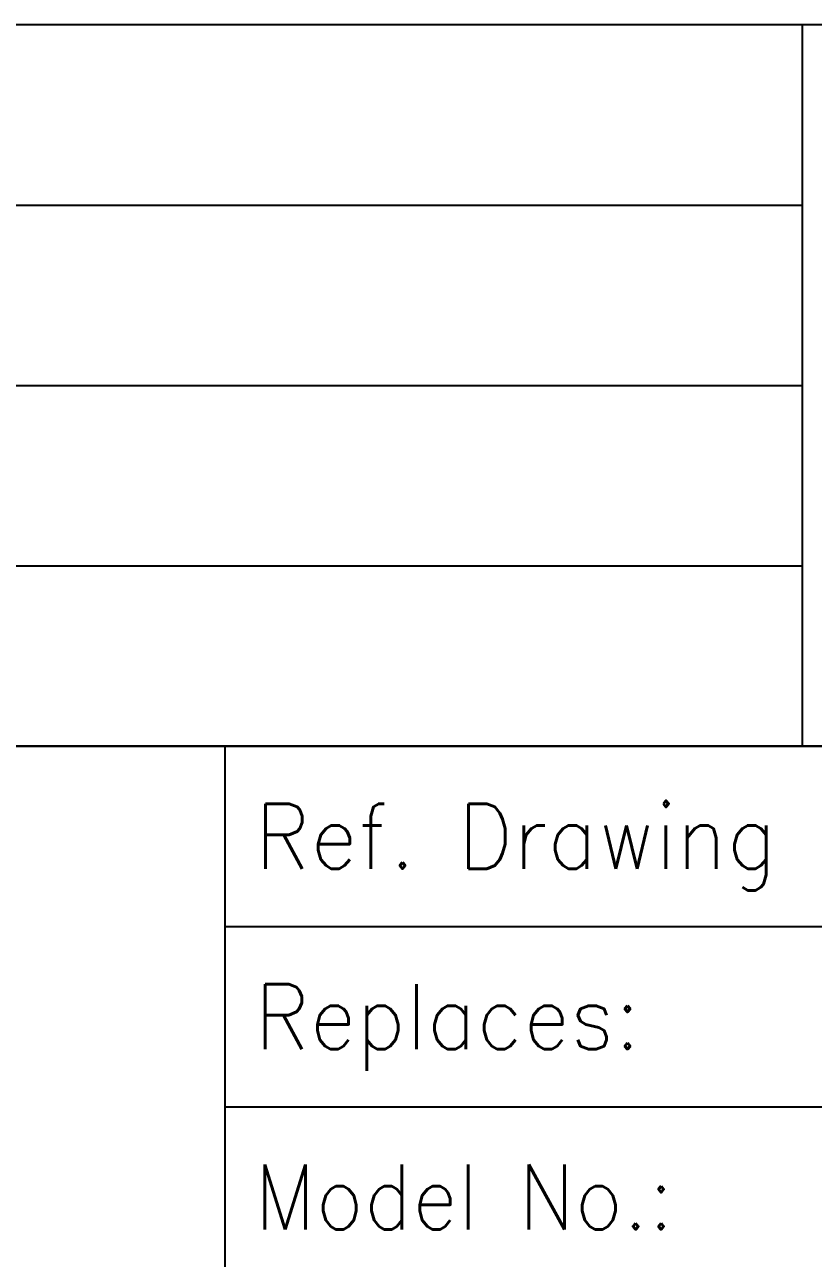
# Model space of a CAD drawing. Extents: x 68 to 8478, y -14 to 5926.
# Drawn here: x 7772.6 to 7991.2, y 424.5 to 766.5 of the extents above; entities that cross this region are included whole.
import ezdxf

# ---------------------------------------------------------------- set-up
doc = ezdxf.new("R2010")
doc.units = 0
doc.header["$LTSCALE"] = 10
doc.layers.add('10', color=3, linetype='CONTINUOUS')
doc.styles.add('SIMPLEX', font='simplex')

# ---------------------------------------------------------------- blocks, each defined once
blk = doc.blocks.new('A$C6EAD2A84')
at = {"layer": '10', "color": 3}
for p, q in [((0, 68), (180, 68)), ((141, 68), (141, 48)), ((19, 48), (179, 48)), ((125, 48), (125, 33))]:
    blk.add_line(p, q, dxfattribs=at)
at = {"layer": '10', "color": 4}
for p, q in [((19, 63), (141, 63)), ((19, 58), (141, 58)), ((19, 53), (141, 53)), ((125, 43), (180, 43)), ((125, 38), (180, 38))]:
    blk.add_line(p, q, dxfattribs=at)
at = {"layer": '10', "color": 1}
blk.add_line((180, 48), (15, 48), dxfattribs=at)
at = {"layer": '10', "color": 4, "style": 'SIMPLEX'}
for s, width, p in [('Ref. Drawing No.:', 0.947002, (125.831, 44.6)), ('Replaces:', 0.936456, (125.829, 39.6)), ('Model No.:', 0.912928, (125.823, 34.6))]:
    blk.add_text(s, height=1.8, dxfattribs=dict(at, width=width)).set_placement(p)

msp = doc.modelspace()

# ---------------------------------------------------------------- block references
at = {"layer": '10', "lineweight": 35, "xscale": 10, "yscale": 10, "zscale": 10}
msp.add_blockref('A$C6EAD2A84', (6578.09, 86.46), dxfattribs=at)

doc.saveas('drawing.dxf')
